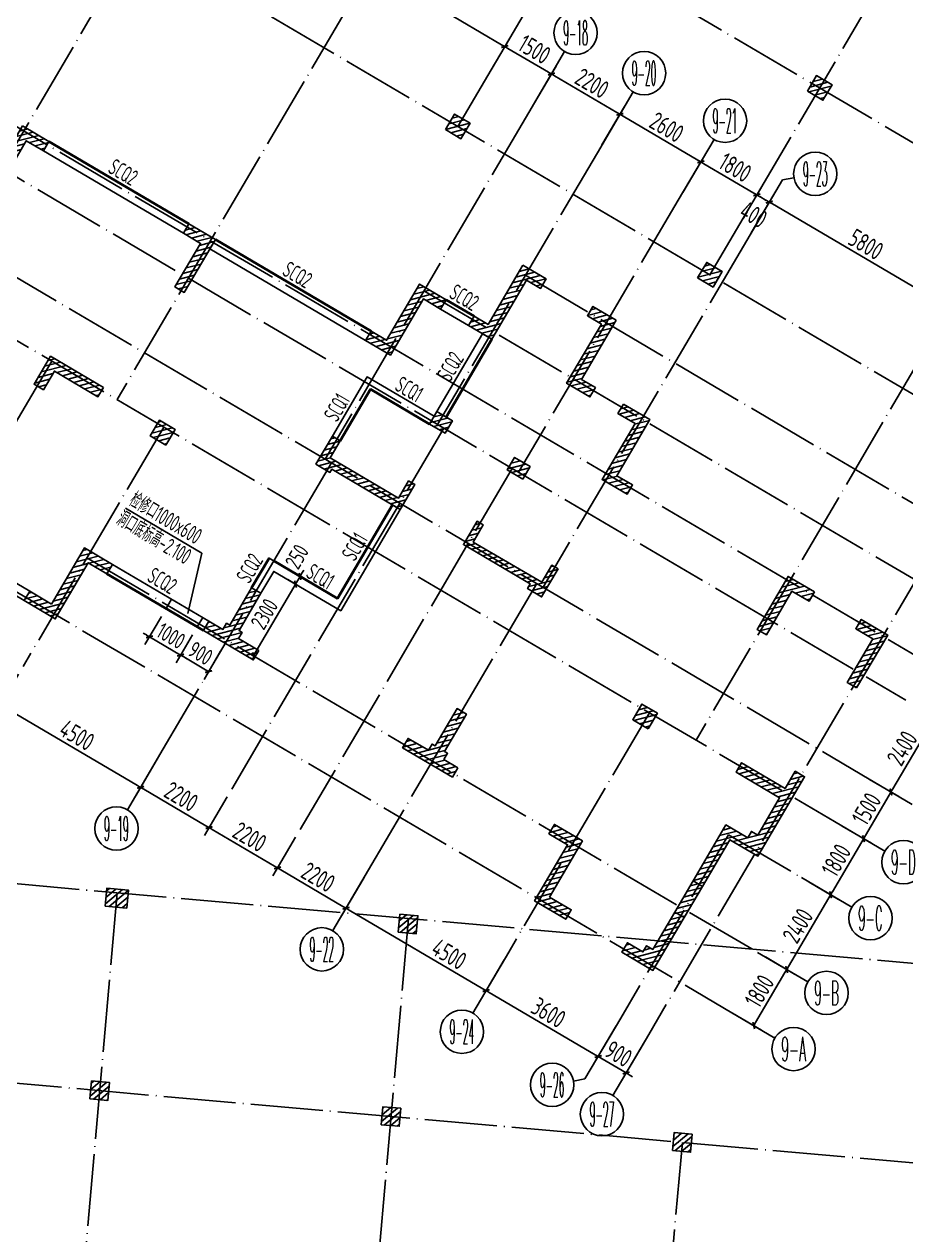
# Model space of a CAD drawing. Header units: millimetres. Extents: x 156735 to 386235, y 467499 to 703525.
# Drawn here: x 312080 to 336497, y 534486 to 567996 of the extents above; entities that cross this region are included whole.
import ezdxf
from ezdxf.enums import TextEntityAlignment as Align

# ---------------------------------------------------------------- set-up
doc = ezdxf.new("R2010")
doc.units = ezdxf.units.MM
doc.header["$LTSCALE"] = 100
doc.header["$PDMODE"] = 35
doc.header["$PDSIZE"] = 200
doc.linetypes.add('DOTE', pattern=[2.42, 2, -0.2, 0.02, -0.2])
for name, color, linetype in [('B-TEXT', 7, 'Continuous'), ('COLU', 7, 'Continuous'), ('colu-主楼', 7, 'Continuous'), ('h斜线-主楼', 7, 'Continuous'), ('h斜线-柱', 7, 'Continuous'), ('Q-AXIS', 3, 'Continuous'), ('Q-DIM', 4, 'Continuous'), ('Q-dote', 253, 'DOTE'), ('Q-TEXT', 2, 'Continuous'), ('WALL', 3, 'Continuous'), ('wall-主楼', 2, 'Continuous'), ('wall-开洞', 5, 'Continuous')]:
    doc.layers.add(name, color=color, linetype=linetype)
doc.styles.add('_TCH_AXIS', font='COMPLEX', dxfattribs={"bigfont": 'GBCBIG'})
doc.styles.add('COMPLEX', font='tssdeng.shx', dxfattribs={"width": 0.7, "bigfont": 'tssdchn.shx'})
doc.styles.add('TSSD_Dimension', font='Tssdeng.shx', dxfattribs={"width": 0.7, "bigfont": 'hztxt.shx'})
doc.styles.add('TSSD_REIN', font='Tssdeng.shx', dxfattribs={"width": 0.7, "bigfont": 'hztxt.shx'})
doc.dimstyles.new('TSSD_100_100$0', dxfattribs={"dimtxt": 300, "dimasz": 100, "dimexe": 250, "dimexo": 250, "dimgap": 100, "dimtad": 1, "dimdec": 0, "dimzin": 0, "dimdsep": 46, "dimtxsty": 'TSSD_Dimension', "dimblk": '_tsdbk', "dimblk1": '_tsdbk', "dimblk2": '_tsdbk', "dimsah": 1, "dimcen": 0, "dimclrt": 7, "dimadec": 0, "dimazin": 0, "dimtfac": 1, "dimtdec": 0, "dimtix": 1, "dimtmove": 2, "dimatfit": 3, "dimldrblk": '_tsdbk', "dimfxl": 1, "dimtolj": 1, "dimtzin": 0, "dimarcsym": 0})
pattern_1 = [(14.545372, (-467527.32, -323147.44), (-31.895617, 122.929531), [])]
pattern_2 = [(39.931646, (-467527.32, -323147.44), (-81.517904, 97.384965), [])]
pattern_3 = [(14.545372, (-467527.32, -323147.44), (-31.895617, 122.929531), [])]

# ---------------------------------------------------------------- blocks, each defined once
blk = doc.blocks.new('_tsdbk')
blk.add_line((-1, 0), (0, 0))
at = {"const_width": 0.5}
blk.add_lwpolyline([(-0.7, -0.7), (0.7, 0.7)], dxfattribs=at)
blk = doc.blocks.new('*D349')
at = {"layer": 'Defpoints', "color": 0}
for p in [(332092, 562006), (337717, 560130), (337092, 559066)]:
    blk.add_point(p, dxfattribs=at)
at = {"layer": 'Q-AXIS', "color": 0, "lineweight": -2}
for p, q in [((332218, 562222), (332844, 563285)), ((332803, 563019), (337631, 560181)), ((337218, 559282), (337844, 560345))]:
    blk.add_line(p, q, dxfattribs=at)
at = {"layer": 'Q-AXIS', "color": 0, "lineweight": -2, "xscale": 100, "yscale": 100, "zscale": 100}
for p, rotation in [((332717, 563070), 149.5453717284593), ((337717, 560130), 329.5453717284593)]:
    blk.add_blockref('_tsdbk', p, dxfattribs=dict(at, rotation=rotation))
at = {"layer": 'Q-AXIS', "color": 7, "insert": (335394, 561902), "char_height": 500, "attachment_point": 5, "rotation": 329.5454, "style": 'TSSD_Dimension'}
blk.add_mtext('\\A1;5800', dxfattribs=at)
blk = doc.blocks.new('_AXISO')
blk.add_circle((0, 0), 0.5)
at = {"layer": 'B-TEXT', "style": 'COMPLEX', "width": 1.450893}
blk.add_attdef('A', text='', height=0.56, dxfattribs=at).set_placement((0.249375, -0.28), (0.749375, -0.28), align=Align.FIT)
blk = doc.blocks.new('*D350')
at = {"layer": 'Defpoints', "color": 0}
for p in [(336497, 549286), (337304, 548812), (335281, 547217)]:
    blk.add_point(p, dxfattribs=at)
at = {"layer": 'Q-AXIS', "color": 0, "lineweight": -2}
for p, q in [((336713, 549159), (337519, 548685)), ((336138, 546829), (337253, 548725)), ((335496, 547090), (336303, 546616))]:
    blk.add_line(p, q, dxfattribs=at)
at = {"layer": 'Q-AXIS', "color": 0, "lineweight": -2, "xscale": 100, "yscale": 100, "zscale": 100}
for p, rotation in [((337304, 548812), 59.5453717336169), ((336087, 546743), 239.5453717336169)]:
    blk.add_blockref('_tsdbk', p, dxfattribs=dict(at, rotation=rotation))
at = {"layer": 'Q-AXIS', "color": 7, "insert": (336394, 547955), "char_height": 500, "attachment_point": 5, "rotation": 59.5454, "style": 'TSSD_Dimension'}
blk.add_mtext('\\A1;2400', dxfattribs=at)
blk = doc.blocks.new('*D351')
at = {"layer": 'Defpoints', "color": 0}
for p in [(335281, 547217), (336087, 546743), (334521, 545924)]:
    blk.add_point(p, dxfattribs=at)
at = {"layer": 'Q-AXIS', "color": 0, "lineweight": -2}
for p, q in [((335496, 547090), (336303, 546616)), ((335378, 545536), (336037, 546657)), ((334736, 545797), (335543, 545323))]:
    blk.add_line(p, q, dxfattribs=at)
at = {"layer": 'Q-AXIS', "color": 0, "lineweight": -2, "xscale": 100, "yscale": 100, "zscale": 100}
for p, rotation in [((336087, 546743), 59.5453717336169), ((335327, 545450), 239.5453717336169)]:
    blk.add_blockref('_tsdbk', p, dxfattribs=dict(at, rotation=rotation))
at = {"layer": 'Q-AXIS', "color": 7, "insert": (335406, 546274), "char_height": 500, "attachment_point": 5, "rotation": 59.5454, "style": 'TSSD_Dimension'}
blk.add_mtext('\\A1;1500', dxfattribs=at)
blk = doc.blocks.new('*D409')
at = {"layer": 'Defpoints', "color": 0}
for p in [(334521, 545924), (335327, 545450), (333608, 544372)]:
    blk.add_point(p, dxfattribs=at)
at = {"layer": 'Q-AXIS', "color": 0, "lineweight": -2}
for p, q in [((334736, 545797), (335543, 545323)), ((334466, 543984), (335277, 545364)), ((333824, 544246), (334630, 543771))]:
    blk.add_line(p, q, dxfattribs=at)
at = {"layer": 'Q-AXIS', "color": 0, "lineweight": -2, "xscale": 100, "yscale": 100, "zscale": 100}
for p, rotation in [((335327, 545450), 59.5453717336169), ((334415, 543898), 239.5453717336169)]:
    blk.add_blockref('_tsdbk', p, dxfattribs=dict(at, rotation=rotation))
at = {"layer": 'Q-AXIS', "color": 7, "insert": (334569, 544851), "char_height": 500, "attachment_point": 5, "rotation": 59.5454, "style": 'TSSD_Dimension'}
blk.add_mtext('\\A1;1800', dxfattribs=at)
blk = doc.blocks.new('*D410')
at = {"layer": 'Defpoints', "color": 0}
for p in [(315930, 547935), (317827, 546820), (317201, 545757)]:
    blk.add_point(p, dxfattribs=at)
at = {"layer": 'Q-AXIS', "color": 0, "lineweight": -2}
for p, q in [((315803, 547720), (315178, 546656)), ((315391, 546821), (317115, 545807)), ((317700, 546605), (317074, 545541))]:
    blk.add_line(p, q, dxfattribs=at)
at = {"layer": 'Q-AXIS', "color": 0, "lineweight": -2, "xscale": 100, "yscale": 100, "zscale": 100}
for p, rotation in [((315305, 546872), 149.5453717284593), ((317201, 545757), 329.5453717284593)]:
    blk.add_blockref('_tsdbk', p, dxfattribs=dict(at, rotation=rotation))
at = {"layer": 'Q-AXIS', "color": 7, "insert": (316430, 546616), "char_height": 500, "attachment_point": 5, "rotation": 329.5454, "style": 'TSSD_Dimension'}
blk.add_mtext('\\A1;2200', dxfattribs=at)
blk = doc.blocks.new('*D423')
at = {"layer": 'Defpoints', "color": 0}
for p in [(328602, 540485), (329378, 540028), (328752, 538965)]:
    blk.add_point(p, dxfattribs=at)
at = {"layer": 'Q-AXIS', "color": 0, "lineweight": -2}
for p, q in [((328475, 540269), (327850, 539206)), ((327890, 539472), (327804, 539522)), ((329251, 539813), (328626, 538749)), ((327977, 539421), (328752, 538965)), ((328839, 538914), (328925, 538863))]:
    blk.add_line(p, q, dxfattribs=at)
at = {"layer": 'Q-AXIS', "color": 0, "lineweight": -2, "xscale": 100, "yscale": 100, "zscale": 100}
for p, rotation in [((327977, 539421), 329.5453717284593), ((328752, 538965), 149.5453717284593)]:
    blk.add_blockref('_tsdbk', p, dxfattribs=dict(at, rotation=rotation))
at = {"layer": 'Q-AXIS', "color": 7, "insert": (328542, 539495), "char_height": 500, "attachment_point": 5, "rotation": 329.5454, "style": 'TSSD_Dimension'}
blk.add_mtext('\\A1;900', dxfattribs=at)
blk = doc.blocks.new('*D424')
at = {"layer": 'Defpoints', "color": 0}
for p in [(325499, 542309), (328602, 540485), (327977, 539421)]:
    blk.add_point(p, dxfattribs=at)
at = {"layer": 'Q-AXIS', "color": 0, "lineweight": -2}
for p, q in [((325372, 542094), (324747, 541030)), ((324959, 541195), (327890, 539472)), ((328475, 540269), (327850, 539206))]:
    blk.add_line(p, q, dxfattribs=at)
at = {"layer": 'Q-AXIS', "color": 0, "lineweight": -2, "xscale": 100, "yscale": 100, "zscale": 100}
for p, rotation in [((324873, 541246), 149.5453717284593), ((327977, 539421), 329.5453717284593)]:
    blk.add_blockref('_tsdbk', p, dxfattribs=dict(at, rotation=rotation))
at = {"layer": 'Q-AXIS', "color": 7, "insert": (326602, 540635), "char_height": 500, "attachment_point": 5, "rotation": 329.5454, "style": 'TSSD_Dimension'}
blk.add_mtext('\\A1;3600', dxfattribs=at)
blk = doc.blocks.new('*D425')
at = {"layer": 'Defpoints', "color": 0}
for p in [(321619, 544590), (325499, 542309), (324873, 541246)]:
    blk.add_point(p, dxfattribs=at)
at = {"layer": 'Q-AXIS', "color": 0, "lineweight": -2}
for p, q in [((321493, 544375), (320867, 543311)), ((321080, 543476), (324787, 541296)), ((325372, 542094), (324747, 541030))]:
    blk.add_line(p, q, dxfattribs=at)
at = {"layer": 'Q-AXIS', "color": 0, "lineweight": -2, "xscale": 100, "yscale": 100, "zscale": 100}
for p, rotation in [((320994, 543527), 149.5453717284593), ((324873, 541246), 329.5453717284593)]:
    blk.add_blockref('_tsdbk', p, dxfattribs=dict(at, rotation=rotation))
at = {"layer": 'Q-AXIS', "color": 7, "insert": (323851, 542253), "char_height": 500, "attachment_point": 5, "rotation": 329.5454, "style": 'TSSD_Dimension'}
blk.add_mtext('\\A1;4500', dxfattribs=at)
blk = doc.blocks.new('*D426')
at = {"layer": 'Defpoints', "color": 0}
for p in [(332392, 542303), (333198, 541829), (331479, 540752)]:
    blk.add_point(p, dxfattribs=at)
at = {"layer": 'Q-AXIS', "color": 0, "lineweight": -2}
for p, q in [((332607, 542177), (333414, 541702)), ((332337, 540364), (333148, 541743)), ((331695, 540625), (332502, 540151))]:
    blk.add_line(p, q, dxfattribs=at)
at = {"layer": 'Q-AXIS', "color": 0, "lineweight": -2, "xscale": 100, "yscale": 100, "zscale": 100}
for p, rotation in [((333198, 541829), 59.5453717336169), ((332286, 540278), 239.5453717336169)]:
    blk.add_blockref('_tsdbk', p, dxfattribs=dict(at, rotation=rotation))
at = {"layer": 'Q-AXIS', "color": 7, "insert": (332441, 541231), "char_height": 500, "attachment_point": 5, "rotation": 59.5454, "style": 'TSSD_Dimension'}
blk.add_mtext('\\A1;1800', dxfattribs=at)
blk = doc.blocks.new('*D427')
at = {"layer": 'Defpoints', "color": 0}
for p in [(333608, 544372), (334415, 543898), (332392, 542303)]:
    blk.add_point(p, dxfattribs=at)
at = {"layer": 'Q-AXIS', "color": 0, "lineweight": -2}
for p, q in [((333824, 544246), (334630, 543771)), ((333249, 541915), (334364, 543812)), ((332607, 542177), (333414, 541702))]:
    blk.add_line(p, q, dxfattribs=at)
at = {"layer": 'Q-AXIS', "color": 0, "lineweight": -2, "xscale": 100, "yscale": 100, "zscale": 100}
for p, rotation in [((334415, 543898), 59.5453717336169), ((333198, 541829), 239.5453717336169)]:
    blk.add_blockref('_tsdbk', p, dxfattribs=dict(at, rotation=rotation))
at = {"layer": 'Q-AXIS', "color": 7, "insert": (333505, 543041), "char_height": 500, "attachment_point": 5, "rotation": 59.5454, "style": 'TSSD_Dimension'}
blk.add_mtext('\\A1;2400', dxfattribs=at)
blk = doc.blocks.new('*D429')
at = {"layer": 'Defpoints', "color": 0}
for p in [(312051, 550216), (315930, 547935), (315305, 546872)]:
    blk.add_point(p, dxfattribs=at)
at = {"layer": 'Q-AXIS', "color": 0, "lineweight": -2}
for p, q in [((311924, 550001), (311299, 548937)), ((311512, 549102), (315218, 546922)), ((315803, 547720), (315178, 546656))]:
    blk.add_line(p, q, dxfattribs=at)
at = {"layer": 'Q-AXIS', "color": 0, "lineweight": -2, "xscale": 100, "yscale": 100, "zscale": 100}
for p, rotation in [((311426, 549153), 149.5453717284593), ((315305, 546872), 329.5453717284593)]:
    blk.add_blockref('_tsdbk', p, dxfattribs=dict(at, rotation=rotation))
at = {"layer": 'Q-AXIS', "color": 7, "insert": (313543, 548314), "char_height": 500, "attachment_point": 5, "rotation": 329.5454, "style": 'TSSD_Dimension'}
blk.add_mtext('\\A1;4500', dxfattribs=at)
blk = doc.blocks.new('*D436')
at = {"layer": 'Defpoints', "color": 0}
for p in [(327954, 564439), (330821, 564185), (330195, 563121)]:
    blk.add_point(p, dxfattribs=at)
at = {"layer": 'Q-AXIS', "color": 0, "lineweight": -2}
for p, q in [((328081, 564655), (328706, 565718)), ((328666, 565452), (330734, 564235)), ((330322, 563337), (330947, 564400))]:
    blk.add_line(p, q, dxfattribs=at)
at = {"layer": 'Q-AXIS', "color": 0, "lineweight": -2, "xscale": 100, "yscale": 100, "zscale": 100}
for p, rotation in [((328579, 565503), 149.5453717284593), ((330821, 564185), 329.5453717284593)]:
    blk.add_blockref('_tsdbk', p, dxfattribs=dict(at, rotation=rotation))
at = {"layer": 'Q-AXIS', "color": 7, "insert": (329877, 565145), "char_height": 500, "attachment_point": 5, "rotation": 329.5454, "style": 'TSSD_Dimension'}
blk.add_mtext('\\A1;2600', dxfattribs=at)
blk = doc.blocks.new('*D437')
at = {"layer": 'Defpoints', "color": 0}
for p in [(326058, 565554), (328579, 565503), (327954, 564439)]:
    blk.add_point(p, dxfattribs=at)
at = {"layer": 'Q-AXIS', "color": 0, "lineweight": -2}
for p, q in [((326184, 565770), (326810, 566833)), ((326769, 566567), (328493, 565553)), ((328081, 564655), (328706, 565718))]:
    blk.add_line(p, q, dxfattribs=at)
at = {"layer": 'Q-AXIS', "color": 0, "lineweight": -2, "xscale": 100, "yscale": 100, "zscale": 100}
for p, rotation in [((326683, 566618), 149.5453717284593), ((328579, 565503), 329.5453717284593)]:
    blk.add_blockref('_tsdbk', p, dxfattribs=dict(at, rotation=rotation))
at = {"layer": 'Q-AXIS', "color": 7, "insert": (327808, 566362), "char_height": 500, "attachment_point": 5, "rotation": 329.5454, "style": 'TSSD_Dimension'}
blk.add_mtext('\\A1;2200', dxfattribs=at)
blk = doc.blocks.new('*D438')
at = {"layer": 'Defpoints', "color": 0}
for p in [(321058, 568494), (325390, 567378), (324764, 566314)]:
    blk.add_point(p, dxfattribs=at)
at = {"layer": 'Q-AXIS', "color": 0, "lineweight": -2}
for p, q in [((321184, 568709), (321810, 569773)), ((321769, 569507), (325304, 567429)), ((324891, 566530), (325517, 567594))]:
    blk.add_line(p, q, dxfattribs=at)
at = {"layer": 'Q-AXIS', "color": 0, "lineweight": -2, "xscale": 100, "yscale": 100, "zscale": 100}
for p, rotation in [((321683, 569557), 149.5453717284593), ((325390, 567378), 329.5453717284593)]:
    blk.add_blockref('_tsdbk', p, dxfattribs=dict(at, rotation=rotation))
at = {"layer": 'Q-AXIS', "color": 7, "insert": (323714, 568769), "char_height": 500, "attachment_point": 5, "rotation": 329.5454, "style": 'TSSD_Dimension'}
blk.add_mtext('\\A1;4300', dxfattribs=at)
blk = doc.blocks.new('*D439')
at = {"layer": 'Defpoints', "color": 0}
for p in [(324764, 566314), (326683, 566618), (326058, 565554)]:
    blk.add_point(p, dxfattribs=at)
at = {"layer": 'Q-AXIS', "color": 0, "lineweight": -2}
for p, q in [((324891, 566530), (325517, 567594)), ((325476, 567327), (326597, 566668)), ((326184, 565770), (326810, 566833))]:
    blk.add_line(p, q, dxfattribs=at)
at = {"layer": 'Q-AXIS', "color": 0, "lineweight": -2, "xscale": 100, "yscale": 100, "zscale": 100}
for p, rotation in [((325390, 567378), 149.5453717284593), ((326683, 566618), 329.5453717284593)]:
    blk.add_blockref('_tsdbk', p, dxfattribs=dict(at, rotation=rotation))
at = {"layer": 'Q-AXIS', "color": 7, "insert": (326214, 567300), "char_height": 500, "attachment_point": 5, "rotation": 329.5454, "style": 'TSSD_Dimension'}
blk.add_mtext('\\A1;1500', dxfattribs=at)
blk = doc.blocks.new('*D440')
at = {"layer": 'Defpoints', "color": 0}
for p in [(332717, 563070), (331747, 562209), (332092, 562006)]:
    blk.add_point(p, dxfattribs=at)
at = {"layer": 'Q-AXIS', "color": 0, "lineweight": -2}
for p, q in [((331874, 562424), (332499, 563488)), ((332218, 562222), (332844, 563285)), ((332458, 563222), (332631, 563120))]:
    blk.add_line(p, q, dxfattribs=at)
at = {"layer": 'Q-AXIS', "color": 0, "lineweight": -2, "xscale": 100, "yscale": 100, "zscale": 100}
for p, rotation in [((332372, 563272), 149.5453717284593), ((332717, 563070), 329.5453717284593)]:
    blk.add_blockref('_tsdbk', p, dxfattribs=dict(at, rotation=rotation))
at = {"layer": 'Q-AXIS', "color": 7, "insert": (332281, 562722), "char_height": 500, "attachment_point": 5, "rotation": 329.5454, "style": 'TSSD_Dimension'}
blk.add_mtext('\\A1;400', dxfattribs=at)
blk = doc.blocks.new('*D441')
at = {"layer": 'Defpoints', "color": 0}
for p in [(330195, 563121), (332372, 563272), (331747, 562209)]:
    blk.add_point(p, dxfattribs=at)
at = {"layer": 'Q-AXIS', "color": 0, "lineweight": -2}
for p, q in [((330322, 563337), (330947, 564400)), ((330907, 564134), (332286, 563323)), ((331874, 562424), (332499, 563488))]:
    blk.add_line(p, q, dxfattribs=at)
at = {"layer": 'Q-AXIS', "color": 0, "lineweight": -2, "xscale": 100, "yscale": 100, "zscale": 100}
for p, rotation in [((330821, 564185), 149.5453717284593), ((332372, 563272), 329.5453717284593)]:
    blk.add_blockref('_tsdbk', p, dxfattribs=dict(at, rotation=rotation))
at = {"layer": 'Q-AXIS', "color": 7, "insert": (331774, 564030), "char_height": 500, "attachment_point": 5, "rotation": 329.5454, "style": 'TSSD_Dimension'}
blk.add_mtext('\\A1;1800', dxfattribs=at)
blk = doc.blocks.new('*D688')
at = {"layer": 'Defpoints', "color": 0}
for p in [(317827, 546820), (319723, 545705), (319098, 544642)]:
    blk.add_point(p, dxfattribs=at)
at = {"layer": 'Q-AXIS', "color": 0, "lineweight": -2}
for p, q in [((317700, 546605), (317074, 545541)), ((317287, 545706), (319011, 544692)), ((319596, 545490), (318971, 544426))]:
    blk.add_line(p, q, dxfattribs=at)
at = {"layer": 'Q-AXIS', "color": 0, "lineweight": -2, "xscale": 100, "yscale": 100, "zscale": 100}
for p, rotation in [((317201, 545757), 149.545371728458), ((319098, 544642), 329.545371728458)]:
    blk.add_blockref('_tsdbk', p, dxfattribs=dict(at, rotation=rotation))
at = {"layer": 'Q-AXIS', "color": 7, "insert": (318327, 545501), "char_height": 500, "attachment_point": 5, "rotation": 329.5454, "style": 'TSSD_Dimension'}
blk.add_mtext('\\A1;2200', dxfattribs=at)
blk = doc.blocks.new('*D689')
at = {"layer": 'Defpoints', "color": 0}
for p in [(319723, 545705), (321619, 544590), (320994, 543527)]:
    blk.add_point(p, dxfattribs=at)
at = {"layer": 'Q-AXIS', "color": 0, "lineweight": -2}
for p, q in [((319596, 545490), (318971, 544426)), ((319184, 544591), (320908, 543577)), ((321493, 544375), (320867, 543311))]:
    blk.add_line(p, q, dxfattribs=at)
at = {"layer": 'Q-AXIS', "color": 0, "lineweight": -2, "xscale": 100, "yscale": 100, "zscale": 100}
for p, rotation in [((319098, 544642), 149.545371728458), ((320994, 543527), 329.545371728458)]:
    blk.add_blockref('_tsdbk', p, dxfattribs=dict(at, rotation=rotation))
at = {"layer": 'Q-AXIS', "color": 7, "insert": (320223, 544386), "char_height": 500, "attachment_point": 5, "rotation": 329.5454, "style": 'TSSD_Dimension'}
blk.add_mtext('\\A1;2200', dxfattribs=at)
blk = doc.blocks.new('*D690')
at = {"layer": 'Defpoints', "color": 0}
for p in [(319595, 552496), (319871, 552334), (319998, 552549)]:
    blk.add_point(p, dxfattribs=at)
at = {"layer": 'Q-DIM', "color": 0, "lineweight": -2}
for p, q in [((319655, 552460), (319380, 552622)), ((319782, 552676), (319507, 552838)), ((319722, 552711), (319595, 552496)), ((319773, 552797), (319824, 552883)), ((319545, 552409), (319494, 552323))]:
    blk.add_line(p, q, dxfattribs=at)
at = {"layer": 'Q-DIM', "color": 0, "lineweight": -2, "xscale": 100, "yscale": 100, "zscale": 100}
for p, rotation in [((319595, 552496), 59.54537173247223), ((319722, 552711), 239.5453717324722)]:
    blk.add_blockref('_tsdbk', p, dxfattribs=dict(at, rotation=rotation))
at = {"layer": 'Q-DIM', "color": 7, "insert": (319633, 553257), "char_height": 450, "attachment_point": 5, "rotation": 59.5454, "style": 'TSSD_Dimension'}
blk.add_mtext('\\A1;250', dxfattribs=at)
blk = doc.blocks.new('*D691')
at = {"layer": 'Defpoints', "color": 0}
for p in [(319871, 552334), (318430, 550513), (318705, 550351)]:
    blk.add_point(p, dxfattribs=at)
at = {"layer": 'Q-DIM', "color": 0, "lineweight": -2}
for p, q in [((319655, 552460), (319380, 552622)), ((319545, 552409), (318480, 550599)), ((318490, 550478), (318214, 550640))]:
    blk.add_line(p, q, dxfattribs=at)
at = {"layer": 'Q-DIM', "color": 0, "lineweight": -2, "xscale": 100, "yscale": 100, "zscale": 100}
for p, rotation in [((319595, 552496), 59.54537173247297), ((318430, 550513), 239.5453717324729)]:
    blk.add_blockref('_tsdbk', p, dxfattribs=dict(at, rotation=rotation))
at = {"layer": 'Q-DIM', "color": 7, "insert": (318732, 551669), "char_height": 450, "attachment_point": 5, "rotation": 59.5454, "style": 'TSSD_Dimension'}
blk.add_mtext('\\A1;2300', dxfattribs=at)
blk = doc.blocks.new('*D693')
at = {"layer": 'Defpoints', "color": 0}
for p in [(316010, 551820), (316872, 551313), (316412, 550531)]:
    blk.add_point(p, dxfattribs=at)
at = {"layer": 'Q-DIM', "color": 0, "lineweight": -2}
for p, q in [((315883, 551604), (315424, 550823)), ((315464, 551089), (315378, 551139)), ((315550, 551038), (316412, 550531)), ((316745, 551097), (316286, 550316)), ((316499, 550481), (316585, 550430))]:
    blk.add_line(p, q, dxfattribs=at)
at = {"layer": 'Q-DIM', "color": 0, "lineweight": -2, "xscale": 100, "yscale": 100, "zscale": 100}
for p, rotation in [((315550, 551038), 329.5453717325213), ((316412, 550531), 149.5453717325213)]:
    blk.add_blockref('_tsdbk', p, dxfattribs=dict(at, rotation=rotation))
at = {"layer": 'Q-DIM', "color": 7, "insert": (316146, 551065), "char_height": 450, "attachment_point": 5, "rotation": 329.5454, "style": 'TSSD_Dimension'}
blk.add_mtext('\\A1;1000', dxfattribs=at)
blk = doc.blocks.new('*D694')
at = {"layer": 'Defpoints', "color": 0}
for p in [(316872, 551313), (317648, 550857), (317188, 550075)]:
    blk.add_point(p, dxfattribs=at)
at = {"layer": 'Q-DIM', "color": 0, "lineweight": -2}
for p, q in [((316745, 551097), (316286, 550316)), ((317521, 550641), (317061, 549860)), ((316499, 550481), (317102, 550126))]:
    blk.add_line(p, q, dxfattribs=at)
at = {"layer": 'Q-DIM', "color": 0, "lineweight": -2, "xscale": 100, "yscale": 100, "zscale": 100}
for p, rotation in [((316412, 550531), 149.5453717325213), ((317188, 550075), 329.5453717325213)]:
    blk.add_blockref('_tsdbk', p, dxfattribs=dict(at, rotation=rotation))
at = {"layer": 'Q-DIM', "color": 7, "insert": (316965, 550583), "char_height": 450, "attachment_point": 5, "rotation": 329.5454, "style": 'TSSD_Dimension'}
blk.add_mtext('\\A1;900', dxfattribs=at)

msp = doc.modelspace()

# ---------------------------------------------------------------- hatches: boundary and pattern name
at = {"layer": 'h斜线-主楼'}
h = msp.add_hatch(dxfattribs=at)
h.set_pattern_fill('ANSI31', color=256, scale=40, angle=-30.45463, style=0)
h.set_pattern_definition(pattern_1)
h.paths.add_polyline_path([(312032.3, 565178.9), (312765, 564748.1), (312612.9, 564489.5), (312138.8, 564768.3), (311226.5, 563216.6), (310967.9, 563368.7)])
h = msp.add_hatch(dxfattribs=at)
h.set_pattern_fill('ANSI31', color=256, scale=40, angle=-30.45463, style=0)
h.set_pattern_definition(pattern_1)
h.paths.add_polyline_path([(317376.9, 562036.4), (316644.1, 562467.2), (316492.1, 562208.6), (316966.2, 561929.9), (316256.2, 560723.2), (316514.8, 560571.2)])
h = msp.add_hatch(dxfattribs=at)
h.set_pattern_fill('ANSI31', color=256, scale=40, angle=-30.45463, style=0)
h.set_pattern_definition(pattern_1)
h.paths.add_polyline_path([(325889.9, 561323.1), (324926.8, 559685.3), (324538.9, 559913.4), (324386.9, 559654.8), (325033.4, 559274.6), (325996.4, 560912.5), (326384.3, 560684.4), (326536.4, 560943)])
h = msp.add_hatch(dxfattribs=at)
h.set_pattern_fill('ANSI31', color=256, scale=40, angle=-30.45463, style=0)
h.set_pattern_definition(pattern_1)
h.paths.add_polyline_path([(323763.1, 560369.5), (323030.4, 560800.4), (322118, 559248.7), (321687, 559502.1), (321535, 559243.5), (322224.6, 558838), (323136.9, 560389.7), (323611, 560110.9)])
h = msp.add_hatch(dxfattribs=at)
h.set_pattern_fill('ANSI31', color=256, scale=40, angle=-30.45463, style=0)
h.set_pattern_definition(pattern_1)
h.paths.add_polyline_path([(328476, 559802.6), (327512.9, 558164.7), (327900.8, 557936.6), (327748.8, 557678), (327102.3, 558058.2), (328065.3, 559696), (327677.4, 559924.1), (327829.4, 560182.7)])
h = msp.add_hatch(dxfattribs=at)
h.set_pattern_fill('ANSI31', color=256, scale=40, angle=-30.45463, style=0)
h.set_pattern_definition(pattern_1)
h.paths.add_polyline_path([(314274.7, 557944.2), (312809.2, 558805.8), (312353.1, 558030), (312611.7, 557877.9), (312915.8, 558395.2), (314122.6, 557685.6)])
h = msp.add_hatch(dxfattribs=at)
h.set_pattern_fill('ANSI31', color=256, scale=40, angle=-30.45463, style=0)
h.set_pattern_definition(pattern_1)
h.paths.add_polyline_path([(323735.9, 556673.3), (323938.7, 557018.2), (323507.6, 557271.6), (323304.9, 556926.8)])
h = msp.add_hatch(dxfattribs=at)
h.set_pattern_fill('ANSI31', color=256, scale=40, angle=-30.45463, style=0)
h.set_pattern_definition([(14.545372, (-467441.11, -323198.12), (-31.895617, 122.929531), [])])
h.paths.add_polyline_path([(328676.7, 557480.5), (329409.4, 557049.6), (328497.1, 555498), (328928.1, 555244.5), (328776, 554985.9), (328086.4, 555391.4), (328998.7, 556943.1), (328524.6, 557221.8)])
h = msp.add_hatch(dxfattribs=at)
h.set_pattern_fill('ANSI31', color=256, scale=40, angle=-30.45463, style=0)
h.set_pattern_definition(pattern_1)
h.paths.add_polyline_path([(316003.9, 556347.4), (316257.4, 556778.4), (315826.3, 557031.8), (315572.9, 556600.8)])
h = msp.add_hatch(dxfattribs=at)
h.set_pattern_fill('ANSI31', color=256, scale=40, angle=-30.45463, style=0)
h.set_pattern_definition(pattern_1)
h.paths.add_polyline_path([(320615.2, 556594.2), (320159.1, 555818.3), (320547, 555590.3), (320597.7, 555676.5), (322494.1, 554561.4), (322899.6, 555251), (322727.2, 555352.4), (322448.4, 554878.3), (320552, 555993.3), (320830.7, 556467.5)])
h = msp.add_hatch(dxfattribs=at)
h.set_pattern_fill('ANSI31', color=256, scale=40, angle=-30.45463, style=0)
h.set_pattern_definition(pattern_1)
h.paths.add_polyline_path([(325891, 555406.2), (326093.7, 555751), (325662.7, 556004.4), (325460, 555659.6)])
h = msp.add_hatch(dxfattribs=at)
h.set_pattern_fill('ANSI31', color=256, scale=40, angle=-30.45463, style=0)
h.set_pattern_definition(pattern_1)
h.paths.add_polyline_path([(326864.9, 552919.5), (326408.8, 552143.6), (326020.9, 552371.7), (326096.9, 552501), (324243.5, 553590.8), (324623.7, 554237.3), (324796.1, 554135.9), (324517.3, 553661.8), (326413.8, 552546.7), (326692.5, 553020.8)])
h = msp.add_hatch(dxfattribs=at)
h.set_pattern_fill('ANSI31', color=256, scale=40, angle=-30.45463, style=0)
h.set_pattern_definition(pattern_1)
h.paths.add_polyline_path([(312835.9, 551945.8), (313748.2, 553497.5), (314524.1, 553041.3), (314372, 552782.7), (313854.8, 553086.8), (312942.4, 551535.2), (312080.4, 552042), (312232.5, 552300.6)])
h = msp.add_hatch(dxfattribs=at)
h.set_pattern_fill('ANSI31', color=256, scale=40, angle=-30.45463, style=0)
h.set_pattern_definition(pattern_1)
h.paths.add_polyline_path([(333971, 552279.4), (333238.2, 552710.3), (332376.6, 551244.8), (332635.2, 551092.8), (333344.8, 552299.6), (333818.9, 552020.8)])
h = msp.add_hatch(dxfattribs=at)
h.set_pattern_fill('ANSI31', color=256, scale=40, angle=-30.45463, style=0)
h.set_pattern_definition(pattern_1)
h.paths.add_polyline_path([(318575.2, 550659.3), (318423.1, 550400.7), (317044.3, 551211.5), (317196.3, 551470.1), (317584.3, 551242), (317685.6, 551414.4), (317771.8, 551363.7), (318380.1, 552398.1), (318638.7, 552246.1), (318030.4, 551211.7), (318116.6, 551161), (318015.3, 550988.6)])
h = msp.add_hatch(dxfattribs=at)
h.set_pattern_fill('ANSI31', color=256, scale=40, angle=-30.45463, style=0)
h.set_pattern_definition(pattern_1)
h.paths.add_polyline_path([(335135.1, 549622.9), (335996.7, 551088.3), (335264, 551519.2), (335111.9, 551260.5), (335586.1, 550981.8), (334876.5, 549774.9)])
h = msp.add_hatch(dxfattribs=at)
h.set_pattern_fill('ANSI31', color=256, scale=40, angle=-30.45463, style=0)
h.set_pattern_definition(pattern_1)
h.paths.add_polyline_path([(324092.6, 547415.2), (323940.5, 547156.6), (322560.9, 547967.8), (322712.9, 548226.4), (323273.7, 547896.7), (323375, 548069.1), (323461.2, 548018.5), (324069.5, 549052.9), (324328.1, 548900.8), (323719.8, 547866.4), (323806.1, 547815.7), (323704.7, 547643.3)])
h = msp.add_hatch(dxfattribs=at)
h.set_pattern_fill('ANSI31', color=256, scale=40, angle=-30.45463, style=0)
h.set_pattern_definition(pattern_1)
h.paths.add_polyline_path([(329365.4, 548491.1), (329618.8, 548922.1), (329187.8, 549175.6), (328934.4, 548744.5)])
h = msp.add_hatch(dxfattribs=at)
h.set_pattern_fill('ANSI31', color=256, scale=40, angle=-30.45463, style=0)
h.set_pattern_definition(pattern_1)
h.paths.add_polyline_path([(330605.1, 544282.1), (330863.7, 544130), (331623.9, 545423.1), (332399.8, 544966.9), (333692.3, 547165.1), (333433.6, 547317.1), (333154.9, 546843), (331948, 547552.6), (331796, 547294), (333002.8, 546584.4), (332394.6, 545550), (332222.2, 545651.3), (332120.8, 545478.9), (331517.4, 545833.7)])
h = msp.add_hatch(dxfattribs=at)
h.set_pattern_fill('ANSI31', color=256, scale=40, angle=-30.45463, style=0)
h.set_pattern_definition(pattern_1)
h.paths.add_polyline_path([(326628.4, 543836.1), (327540.7, 545387.8), (326764.9, 545844), (326612.8, 545585.4), (327130.1, 545281.3), (326217.7, 543729.6), (327079.7, 543222.7), (327231.8, 543481.4)])
h = msp.add_hatch(dxfattribs=at)
h.set_pattern_fill('ANSI31', color=256, scale=40, angle=-30.45463, style=0)
h.set_pattern_definition(pattern_1)
h.paths.add_polyline_path([(330605.1, 544282.1), (330863.7, 544130), (330356.8, 543268), (330098.2, 543420)])
h = msp.add_hatch(dxfattribs=at)
h.set_pattern_fill('ANSI31', color=256, scale=40, angle=-30.45463, style=0)
h.set_pattern_definition(pattern_1)
h.paths.add_polyline_path([(330356.8, 543268), (330098.2, 543420), (329490, 542385.6), (329317.6, 542487), (329216.2, 542314.6), (328785.2, 542568), (328633.1, 542309.4), (329495.2, 541802.5)])
at = {"layer": 'h斜线-柱'}
h = msp.add_hatch(dxfattribs=at)
h.set_pattern_fill('ANSI31', color=256, scale=40, angle=-30.45463, style=0)
h.set_pattern_definition(pattern_3)
h.paths.add_polyline_path([(333770.6, 566143.9), (334201.6, 565890.4), (334455, 566321.4), (334024, 566574.9)])
h = msp.add_hatch(dxfattribs=at)
h.set_pattern_fill('ANSI31', color=256, scale=40, angle=-30.45463, style=0)
h.set_pattern_definition(pattern_3)
h.paths.add_polyline_path([(323747, 565077.2), (324178, 564823.8), (324431.4, 565254.8), (324000.4, 565508.2)])
h = msp.add_hatch(dxfattribs=at)
h.set_pattern_fill('ANSI31', color=256, scale=40, angle=-30.45463, style=0)
h.set_pattern_definition(pattern_3)
h.paths.add_polyline_path([(330729.4, 560971.7), (331160.5, 560718.2), (331413.9, 561149.3), (330982.9, 561402.7)])
h = msp.add_hatch(dxfattribs=at)
h.set_pattern_fill('ANSI31', color=256, scale=40, angle=-5.06835, style=0)
h.set_pattern_definition(pattern_2)
h.paths.add_polyline_path([(314323.6, 543582), (314921.2, 543529), (314965.4, 544027), (314367.7, 544080)])
h = msp.add_hatch(dxfattribs=at)
h.set_pattern_fill('ANSI31', color=256, scale=40, angle=-5.06835, style=0)
h.set_pattern_definition(pattern_2)
h.paths.add_polyline_path([(322441.7, 542862), (322939.7, 542817.8), (322983.9, 543315.8), (322485.9, 543360)])
h = msp.add_hatch(dxfattribs=at)
h.set_pattern_fill('ANSI31', color=256, scale=40, angle=-5.06835, style=0)
h.set_pattern_definition(pattern_2)
h.paths.add_polyline_path([(313900.7, 538248.5), (314398.8, 538204.3), (314442.9, 538702.4), (313944.9, 538746.5)])
h = msp.add_hatch(dxfattribs=at)
h.set_pattern_fill('ANSI31', color=256, scale=40, angle=-5.06835, style=0)
h.set_pattern_definition(pattern_2)
h.paths.add_polyline_path([(321969.1, 537532.9), (322467.1, 537488.7), (322511.3, 537986.8), (322013.2, 538030.9)])
h = msp.add_hatch(dxfattribs=at)
h.set_pattern_fill('ANSI31', color=256, scale=40, angle=-5.06835, style=0)
h.set_pattern_definition(pattern_2)
h.paths.add_polyline_path([(330037.4, 536817.3), (330535.4, 536773.1), (330579.6, 537271.2), (330081.6, 537315.4)])

# ---------------------------------------------------------------- linework, layer by layer
at = {"color": 1, "lineweight": 30}
for points in [[(312765, 564748.1), (316644.1, 562467.2)], [(317376.9, 562036.4), (321687, 559502.1)], [(323763.1, 560369.5), (324538.9, 559913.4)], [(325033.4, 559274.6), (323766.3, 557119.5)], [(318380.1, 552398.1), (318861.6, 553217.1)], [(314372, 552782.7), (317044.3, 551211.5)]]:
    msp.add_lwpolyline(points, dxfattribs=at)
at = {"color": 6, "lineweight": 30}
for points in [[(320830.7, 556467.5), (321667, 557889.8), (323304.9, 556926.8)], [(318990.9, 553141), (320758, 552102), (322278.6, 554688.1)]]:
    msp.add_lwpolyline(points, dxfattribs=at)
at = {"layer": 'COLU'}
for points in [[(333770.6, 566143.9), (334201.6, 565890.4), (334455, 566321.4), (334024, 566574.9)], [(323747, 565077.2), (324178, 564823.8), (324431.4, 565254.8), (324000.4, 565508.2)], [(330729.4, 560971.7), (331160.5, 560718.2), (331413.9, 561149.3), (330982.9, 561402.7)], [(314323.6, 543582), (314921.2, 543529), (314965.4, 544027), (314367.7, 544080)], [(322441.7, 542862), (322939.7, 542817.8), (322983.9, 543315.8), (322485.9, 543360)], [(313900.7, 538248.5), (314398.8, 538204.3), (314442.9, 538702.4), (313944.9, 538746.5)], [(321969.1, 537532.9), (322467.1, 537488.7), (322511.3, 537986.8), (322013.2, 538030.9)], [(330037.4, 536817.3), (330535.4, 536773.1), (330579.6, 537271.2), (330081.6, 537315.4)]]:
    msp.add_lwpolyline(points, close=True, dxfattribs=at)
at = {"layer": 'colu-主楼'}
for points in [[(323735.9, 556673.3), (323938.7, 557018.2), (323507.6, 557271.6), (323304.9, 556926.8)], [(316003.9, 556347.4), (316257.4, 556778.4), (315826.3, 557031.8), (315572.9, 556600.8)], [(325891, 555406.2), (326093.7, 555751), (325662.7, 556004.4), (325460, 555659.6)], [(329365.4, 548491.1), (329618.8, 548922.1), (329187.8, 549175.6), (328934.4, 548744.5)]]:
    msp.add_lwpolyline(points, close=True, dxfattribs=at)
at = {"layer": 'Q-AXIS'}
for p, q in [((326057.5, 565554.2), (327048.1, 567239)), ((327954, 564439.1), (328944.6, 566123.9)), ((330195.3, 563121.2), (331185.9, 564806.1)), ((332091.7, 562006.2), (333082.4, 563691)), ((333082.4, 563691), (333399.3, 563747.7)), ((315930, 547935.4), (314939.4, 546250.6)), ((336674.1, 546397.9), (335280.9, 547217)), ((335913.8, 545104.8), (334520.6, 545924)), ((321619.4, 544590.1), (320628.8, 542905.3)), ((335001.4, 543553.2), (333608.2, 544372.3)), ((325498.6, 542309.3), (324508, 540624.5)), ((333785, 541484.3), (332391.8, 542303.5)), ((332872.7, 539932.6), (331479.5, 540751.8)), ((328601.9, 540484.6), (327611.3, 538799.8)), ((329377.7, 540028.4), (328387.1, 538343.6)), ((327611.3, 538799.8), (327294.3, 538743.1))]:
    msp.add_line(p, q, dxfattribs=at)
at = {"layer": 'Q-dote', "ltscale": 10}
for p, q in [((324089.2, 565166), (344414.1, 599733.4)), ((331071.7, 561060.5), (348431.5, 590585)), ((348077.7, 558021.6), (313165.4, 578549.3)), ((349863.9, 550011), (303141.9, 577482.6)), ((292202.2, 576722.6), (341894.1, 547504.8)), ((291594, 575688.1), (336497.3, 549285.9)), ((290377.5, 573619.3), (335280.9, 547217)), ((289617.2, 572326.2), (334520.6, 545924)), ((315885.6, 571535.1), (309482.8, 560645.7)), ((321057.7, 568493.9), (314655, 557604.5)), ((286576.1, 567154), (331479.5, 540751.8)), ((326057.5, 565554.2), (320415.1, 555957.8)), ((327954, 564439.1), (323528, 556911.6)), ((330195.3, 563121.2), (325769.3, 555593.8)), ((332091.7, 562006.2), (326449.3, 552409.8)), ((325960.9, 561049.4), (339031.5, 553364.1)), ((323152.1, 560612.8), (338017.9, 551872)), ((337091.5, 559066.4), (330688.8, 548177)), ((312844.7, 558668.9), (308947.6, 552040.9)), ((339677.6, 557545.8), (329377.7, 540028.4)), ((315948.1, 556844.3), (312050.9, 550216.2)), ((323700.4, 556810.2), (317826.5, 546820.3)), ((320587.5, 555856.4), (315930, 547935.4)), ((325596.9, 555695.2), (319723, 545705.2)), ((313819.3, 553223.7), (332391.8, 542303.5)), ((326276.9, 552511.2), (321619.4, 544590.1)), ((329395.7, 548937.3), (325498.6, 542309.3)), ((369044.2, 539130.3), (289446.5, 546189.9)), ((331586.7, 545561), (328601.9, 540484.6)), ((331586.7, 545561), (333608.2, 544372.3)), ((314657.7, 543953.9), (309221.8, 482663.1)), ((322726.1, 543238.3), (317290.1, 481947.5)), ((368558.3, 533651.8), (297985.4, 539911)), ((330308.5, 537044.2), (328325.2, 514682))]:
    msp.add_line(p, q, dxfattribs=at)
at = {"layer": 'Q-TEXT'}
for p in [(314883.8, 554599.9), (316609.3, 551682.9)]:
    msp.add_line(p, (316998.7, 553356.4), dxfattribs=at)
at = {"layer": 'WALL'}
for p, q in [((316161.9, 552078.3), (316009.9, 551819.7)), ((317023.9, 551571.4), (316871.9, 551312.8))]:
    msp.add_line(p, q, dxfattribs=at)
for points in [[(312765, 564748.1), (316644.1, 562467.2), (316492.1, 562208.6), (312612.9, 564489.5)], [(317376.9, 562036.4), (321687, 559502.1), (321535, 559243.5), (317224.8, 561777.8)], [(324538.9, 559913.4), (323763.1, 560369.5), (323611, 560110.9), (324386.9, 559654.8)], [(325033.4, 559274.6), (324774.8, 559426.7), (323507.6, 557271.6), (323766.3, 557119.5)], [(323431.6, 557142.3), (321578.2, 558232), (320615.2, 556594.2), (320830.7, 556467.5), (321667, 557889.8), (323304.9, 556926.8)], [(318380.1, 552398.1), (318861.6, 553217.1), (320758, 552102), (322278.6, 554688.1), (322494.1, 554561.4), (320846.8, 551759.8), (318993.5, 552849.5), (318638.7, 552246.1)], [(310680.8, 553213), (312232.5, 552300.6), (312080.4, 552042), (310528.8, 552954.4)], [(314524.1, 553041.3), (317196.3, 551470.1), (317044.3, 551211.5), (314372, 552782.7)]]:
    msp.add_lwpolyline(points, close=True, dxfattribs=at)
at = {"layer": 'wall-主楼'}
for points in [[(312032.3, 565178.9), (312765, 564748.1), (312612.9, 564489.5), (312138.8, 564768.3), (311226.5, 563216.6), (310967.9, 563368.7)], [(317376.9, 562036.4), (316644.1, 562467.2), (316492.1, 562208.6), (316966.2, 561929.9), (316256.2, 560723.2), (316514.8, 560571.2)], [(325889.9, 561323.1), (324926.8, 559685.3), (324538.9, 559913.4), (324386.9, 559654.8), (325033.4, 559274.6), (325996.4, 560912.5), (326384.3, 560684.4), (326536.4, 560943)], [(323763.1, 560369.5), (323030.4, 560800.4), (322118, 559248.7), (321687, 559502.1), (321535, 559243.5), (322224.6, 558838), (323136.9, 560389.7), (323611, 560110.9)], [(328476, 559802.6), (327512.9, 558164.7), (327900.8, 557936.6), (327748.8, 557678), (327102.3, 558058.2), (328065.3, 559696), (327677.4, 559924.1), (327829.4, 560182.7)], [(314274.7, 557944.2), (312809.2, 558805.8), (312353.1, 558030), (312611.7, 557877.9), (312915.8, 558395.2), (314122.6, 557685.6)], [(328676.7, 557480.5), (329409.4, 557049.6), (328497.1, 555498), (328928.1, 555244.5), (328776, 554985.9), (328086.4, 555391.4), (328998.7, 556943.1), (328524.6, 557221.8)], [(320615.2, 556594.2), (320159.1, 555818.3), (320547, 555590.3), (320597.7, 555676.5), (322494.1, 554561.4), (322899.6, 555251), (322727.2, 555352.4), (322448.4, 554878.3), (320552, 555993.3), (320830.7, 556467.5)], [(326864.9, 552919.5), (326408.8, 552143.6), (326020.9, 552371.7), (326096.9, 552501), (324243.5, 553590.8), (324623.7, 554237.3), (324796.1, 554135.9), (324517.3, 553661.8), (326413.8, 552546.7), (326692.5, 553020.8)], [(312835.9, 551945.8), (313748.2, 553497.5), (314524.1, 553041.3), (314372, 552782.7), (313854.8, 553086.8), (312942.4, 551535.2), (312080.4, 552042), (312232.5, 552300.6)], [(333971, 552279.4), (333238.2, 552710.3), (332376.6, 551244.8), (332635.2, 551092.8), (333344.8, 552299.6), (333818.9, 552020.8)], [(318575.2, 550659.3), (318423.1, 550400.7), (317044.3, 551211.5), (317196.3, 551470.1), (317584.3, 551242), (317685.6, 551414.4), (317771.8, 551363.7), (318380.1, 552398.1), (318638.7, 552246.1), (318030.4, 551211.7), (318116.6, 551161), (318015.3, 550988.6)], [(335135.1, 549622.9), (335996.7, 551088.3), (335264, 551519.2), (335111.9, 551260.5), (335586.1, 550981.8), (334876.5, 549774.9)], [(324092.6, 547415.2), (323940.5, 547156.6), (322560.9, 547967.8), (322712.9, 548226.4), (323273.7, 547896.7), (323375, 548069.1), (323461.2, 548018.5), (324069.5, 549052.9), (324328.1, 548900.8), (323719.8, 547866.4), (323806.1, 547815.7), (323704.7, 547643.3)], [(330605.1, 544282.1), (330863.7, 544130), (331623.9, 545423.1), (332399.8, 544966.9), (333692.3, 547165.1), (333433.6, 547317.1), (333154.9, 546843), (331948, 547552.6), (331796, 547294), (333002.8, 546584.4), (332394.6, 545550), (332222.2, 545651.3), (332120.8, 545478.9), (331517.4, 545833.7)], [(326628.4, 543836.1), (327540.7, 545387.8), (326764.9, 545844), (326612.8, 545585.4), (327130.1, 545281.3), (326217.7, 543729.6), (327079.7, 543222.7), (327231.8, 543481.4)]]:
    msp.add_lwpolyline(points, close=True, dxfattribs=at)
msp.add_lwpolyline([(330356.8, 543268), (330098.2, 543420), (329490, 542385.6), (329317.6, 542487), (329216.2, 542314.6), (328785.2, 542568), (328633.1, 542309.4), (329495.2, 541802.5), (330356.8, 543268)], dxfattribs=at)
at = {"layer": 'wall-开洞'}
msp.add_lwpolyline([(330605.1, 544282.1), (330863.7, 544130), (330356.8, 543268), (330098.2, 543420)], close=True, dxfattribs=at)

# ---------------------------------------------------------------- block references
at = {"layer": 'Q-AXIS'}
ref = msp.add_blockref('_AXISO', (327352.3, 567756.2), dxfattribs=dict(at, xscale=1199.999999999998, yscale=1200, zscale=1200, rotation=359.9996457873791))
ref.add_attrib('A', '9-18', dxfattribs={"color": 7, "height": 678.82, "rotation": 359.99965, "style": '_TCH_AXIS', "width": 0.28}).set_placement((327012.8, 567416.8), (327691.7, 567416.8), align=Align.FIT)
ref = msp.add_blockref('_AXISO', (329248.7, 566641.1), dxfattribs=dict(at, xscale=1199.999999999998, yscale=1200, zscale=1200, rotation=359.9996457873791))
ref.add_attrib('A', '9-20', dxfattribs={"color": 7, "height": 678.82, "rotation": 359.99965, "style": '_TCH_AXIS', "width": 0.2625}).set_placement((328909.3, 566301.7), (329588.1, 566301.7), align=Align.FIT)
ref = msp.add_blockref('_AXISO', (331490, 565323.3), dxfattribs=dict(at, xscale=1199.999999999998, yscale=1200, zscale=1200, rotation=359.9996457873791))
ref.add_attrib('A', '9-21', dxfattribs={"color": 7, "height": 678.82, "rotation": 359.99965, "style": '_TCH_AXIS', "width": 0.28}).set_placement((331150.6, 564983.9), (331829.4, 564983.9), align=Align.FIT)
ref = msp.add_blockref('_AXISO', (333989.9, 563853.4), dxfattribs=dict(at, xscale=1199.999999999998, yscale=1200, zscale=1200, rotation=359.9996457873791))
ref.add_attrib('A', '9-23', dxfattribs={"color": 7, "height": 678.82, "rotation": 359.99965, "style": '_TCH_AXIS', "width": 0.2625}).set_placement((333650.5, 563514), (334329.3, 563514), align=Align.FIT)
ref = msp.add_blockref('_AXISO', (314635.3, 545733.3), dxfattribs=dict(at, xscale=1199.999999999998, yscale=1200, zscale=1200, rotation=359.9996457873791))
ref.add_attrib('A', '9-19', dxfattribs={"color": 7, "height": 678.82, "rotation": 359.99965, "style": '_TCH_AXIS', "width": 0.28}).set_placement((314295.9, 545393.9), (314974.7, 545393.9), align=Align.FIT)
ref = msp.add_blockref('_AXISO', (336431, 544800.7), dxfattribs=dict(at, xscale=1199.999999999998, yscale=1200, zscale=1200, rotation=359.9996457873791))
ref.add_attrib('A', '9-D', dxfattribs={"color": 7, "height": 678.82, "rotation": 359.99965, "style": '_TCH_AXIS', "width": 0.333333}).set_placement((336091.6, 544461.3), (336770.4, 544461.3), align=Align.FIT)
ref = msp.add_blockref('_AXISO', (335518.7, 543249.1), dxfattribs=dict(at, xscale=1199.999999999998, yscale=1200, zscale=1200, rotation=359.9996457873791))
ref.add_attrib('A', '9-C', dxfattribs={"color": 7, "height": 678.82, "rotation": 359.99965, "style": '_TCH_AXIS', "width": 0.344262}).set_placement((335179.3, 542909.6), (335858.1, 542909.6), align=Align.FIT)
ref = msp.add_blockref('_AXISO', (320324.7, 542388.1), dxfattribs=dict(at, xscale=1199.999999999998, yscale=1200, zscale=1200, rotation=359.9996457873791))
ref.add_attrib('A', '9-22', dxfattribs={"color": 7, "height": 678.82, "rotation": 359.99965, "style": '_TCH_AXIS', "width": 0.2625}).set_placement((319985.3, 542048.7), (320664.1, 542048.7), align=Align.FIT)
ref = msp.add_blockref('_AXISO', (334302.2, 541180.2), dxfattribs=dict(at, xscale=1199.999999999998, yscale=1200, zscale=1200, rotation=359.9996457873791))
ref.add_attrib('A', '9-B', dxfattribs={"color": 7, "height": 678.82, "rotation": 359.99965, "style": '_TCH_AXIS', "width": 0.333333}).set_placement((333962.8, 540840.8), (334641.6, 540840.8), align=Align.FIT)
ref = msp.add_blockref('_AXISO', (324203.8, 540107.2), dxfattribs=dict(at, xscale=1199.999999999998, yscale=1200, zscale=1200, rotation=359.9996457873791))
ref.add_attrib('A', '9-24', dxfattribs={"color": 7, "height": 678.82, "rotation": 359.99965, "style": '_TCH_AXIS', "width": 0.256098}).set_placement((323864.4, 539767.8), (324543.3, 539767.8), align=Align.FIT)
ref = msp.add_blockref('_AXISO', (333389.9, 539628.5), dxfattribs=dict(at, xscale=1199.999999999998, yscale=1200, zscale=1200, rotation=359.9996457873791))
ref.add_attrib('A', '9-A', dxfattribs={"color": 7, "height": 678.82, "rotation": 359.99965, "style": '_TCH_AXIS', "width": 0.328125}).set_placement((333050.5, 539289.1), (333729.3, 539289.1), align=Align.FIT)
ref = msp.add_blockref('_AXISO', (326703.7, 538637.3), dxfattribs=dict(at, xscale=1199.999999999998, yscale=1200, zscale=1200, rotation=359.9996457873791))
ref.add_attrib('A', '9-26', dxfattribs={"color": 7, "height": 678.82, "rotation": 359.99965, "style": '_TCH_AXIS', "width": 0.2625}).set_placement((326364.3, 538297.9), (327043.1, 538297.9), align=Align.FIT)
ref = msp.add_blockref('_AXISO', (328083, 537826.4), dxfattribs=dict(at, xscale=1199.999999999998, yscale=1200, zscale=1200, rotation=359.9996457873791))
ref.add_attrib('A', '9-27', dxfattribs={"color": 7, "height": 678.82, "rotation": 359.99965, "style": '_TCH_AXIS', "width": 0.2625}).set_placement((327743.6, 537487), (328422.4, 537487), align=Align.FIT)

# ---------------------------------------------------------------- texts
at = {"layer": 'Q-TEXT', "style": 'TSSD_REIN', "width": 0.6}
for s, rotation, p in [('SCQ2', 329.54537, (314368.4, 563906.7)), ('SCQ2', 329.54537, (319195.8, 561068.3)), ('SCQ2', 329.54537, (323814.8, 560440.5)), ('SCQ2', 59.54537, (323877.2, 558064.9)), ('SCQ1', 329.54537, (322310.2, 557885.9)), ('SCQ1', 59.54537, (320743.6, 556952.6)), ('检修口1000x600', 329.54537, (314944.8, 554689.5)), ('洞口底标高-2.100', 329.54537, (314586.4, 554171.2)), ('SCQ1', 59.54537, (321237.4, 553099.1)), ('SCQ2', 59.54537, (318317.4, 552480.4)), ('SCQ2', 329.54537, (315451.6, 552597.8)), ('SCQ1', 329.54537, (319850.8, 552703.2))]:
    msp.add_text(s, height=450, rotation=rotation, dxfattribs=at).set_placement(p)

# ---------------------------------------------------------------- dimensions: what is measured, and where the dimension line sits
at = {"layer": 'Q-AXIS'}
for base, p1, p2, angle, picture, middle in [((325389.8, 567378), (321057.7, 568493.9), (324764.5, 566314.4), 329.54537, '*D438', (323713.9, 568769.4)), ((326682.9, 566617.7), (324764.5, 566314.4), (326057.5, 565554.2), 329.54537, '*D439', (326213.7, 567299.6)), ((328579.3, 565502.6), (326057.5, 565554.2), (327954, 564439.1), 329.54537, '*D437', (327808.5, 566361.9)), ((330820.6, 564184.8), (327954, 564439.1), (330195.3, 563121.2), 329.54537, '*D436', (329877.4, 565145.4)), ((332372.3, 563272.5), (330195.3, 563121.2), (331746.9, 562208.9), 329.54537, '*D441', (331773.8, 564030.3)), ((337716.9, 560130), (332091.7, 562006.2), (337091.5, 559066.4), 329.54537, '*D349', (335394.4, 561901.5)), ((315304.7, 546871.8), (312050.9, 550216.2), (315930, 547935.4), 329.54537, '*D429', (313542.5, 548313.9)), ((337303.9, 548811.6), (335280.9, 547217), (336497.3, 549285.9), 59.54537, '*D350', (336394, 547954.6)), ((317201.2, 545756.7), (315930, 547935.4), (317826.5, 546820.3), 329.54537, '*D410', (316430.3, 546616)), ((336087.5, 546742.8), (334520.6, 545924), (335280.9, 547217), 59.54537, '*D351', (335405.6, 546273.6)), ((319097.6, 544641.6), (317826.5, 546820.3), (319723, 545705.2), 329.54537, '*D688', (318326.8, 545500.9)), ((335327.2, 545449.7), (333608.2, 544372.3), (334520.6, 545924), 59.54537, '*D409', (334569.3, 544851.3)), ((320994.1, 543526.6), (319723, 545705.2), (321619.4, 544590.1), 329.54537, '*D689', (320223.3, 544385.8)), ((334414.9, 543898.1), (332391.8, 542303.5), (333608.2, 544372.3), 59.54537, '*D427', (333504.9, 543041)), ((327976.5, 539421), (325498.6, 542309.3), (328601.9, 540484.6), 329.54537, '*D424', (326602.3, 540635.1)), ((333198.4, 541829.2), (331479.5, 540751.8), (332391.8, 542303.5), 59.54537, '*D426', (332440.5, 541230.8)), ((328752.4, 538964.8), (328601.9, 540484.6), (329377.7, 540028.4), 329.54537, '*D423', (328541.9, 539494.6))]:
    dim = msp.add_linear_dim(base=base, p1=p1, p2=p2, angle=angle, dimstyle='TSSD_100_100$0', override={"dimtxt": 500}, dxfattribs=at)
    dim.commit()
    dim.dimension.update_dxf_attribs({"geometry": picture, "text_midpoint": middle})
for base, p1, p2, picture, middle in [((332717.1, 563069.7), (331746.9, 562208.9), (332091.7, 562006.2), '*D440', (332280.7, 562722.1)), ((324873.2, 541245.7), (321619.4, 544590.1), (325498.6, 542309.3), '*D425', (323851.3, 542252.6))]:
    dim = msp.add_linear_dim(base=base, p1=p1, p2=p2, angle=329.54537, dimstyle='TSSD_100_100$0', override={"dimtxt": 500}, dxfattribs=at)
    dim.commit()
    dim.dimension.update_dxf_attribs({"geometry": picture, "text_midpoint": middle, "dimtype": 160})
at = {"layer": 'Q-DIM'}
dim = msp.add_linear_dim(base=(319595.4, 552495.6), p1=(319997.6, 552549.1), p2=(319870.9, 552333.6), angle=239.54537, dimstyle='TSSD_100_100$0', override={"dimtxt": 450}, dxfattribs=at)
dim.commit()
dim.dimension.update_dxf_attribs({"geometry": '*D690', "text_midpoint": (319633.2, 553257.3), "dimtype": 161})
for base, p1, p2, angle, picture, middle in [((318429.6, 550512.9), (319870.9, 552333.6), (318705.1, 550351), 59.54537, '*D691', (318732.4, 551669)), ((317188.2, 550075.1), (316871.9, 551312.8), (317647.7, 550856.7), 149.54537, '*D694', (316965, 550583.3))]:
    dim = msp.add_linear_dim(base=base, p1=p1, p2=p2, angle=angle, dimstyle='TSSD_100_100$0', override={"dimtxt": 450}, dxfattribs=at)
    dim.commit()
    dim.dimension.update_dxf_attribs({"geometry": picture, "text_midpoint": middle})
dim = msp.add_aligned_dim(p1=(316009.9, 551819.7), p2=(316871.9, 551312.8), distance=-906.7, dimstyle='TSSD_100_100$0', override={"dimtxt": 450}, dxfattribs=at)
dim.commit()
dim.dimension.update_dxf_attribs({"geometry": '*D693', "text_midpoint": (316146, 551064.8)})

doc.saveas('drawing.dxf')
